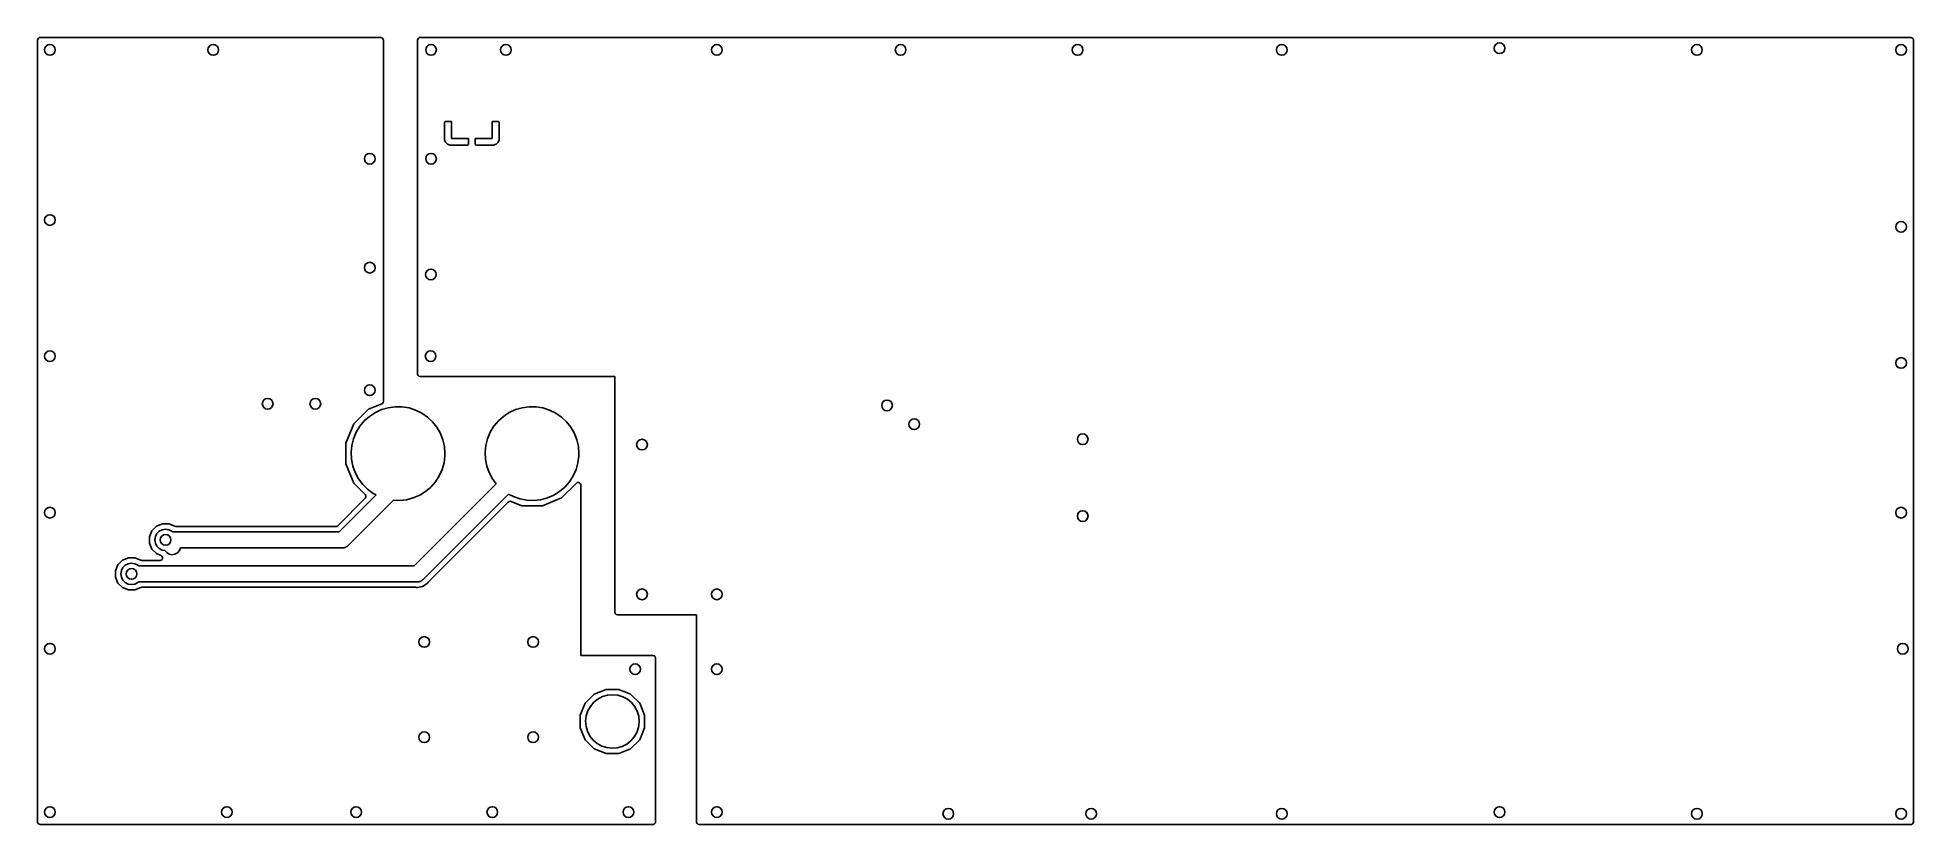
# Model space of a CAD drawing. Extents: x -0.18 to 2.58, y -0.98 to 0.18.
import ezdxf

# ---------------------------------------------------------------- set-up
doc = ezdxf.new("R2010")
doc.units = 0
doc.header["$MEASUREMENT"] = 0
doc.layers.add('BLACK', color=7, linetype='CONTINUOUS')

msp = doc.modelspace()

# ---------------------------------------------------------------- linework, layer by layer
at = {"layer": 'BLACK', "linetype": 'CONTINUOUS'}
for p, q in [((-0.1782, 0.1743), (-0.1778, 0.176)), ((-0.1782, -0.9743), (-0.1782, 0.1743)), ((-0.1778, 0.176), (-0.1767, 0.1773)), ((-0.1767, 0.1773), (-0.1751, 0.1781)), ((-0.1751, 0.1781), (-0.1743, 0.1782)), ((-0.1743, 0.1782), (0.3261, 0.1782)), ((0.3261, 0.1782), (0.3278, 0.1778)), ((0.3278, 0.1778), (0.3291, 0.1767)), ((0.3291, 0.1767), (0.3299, 0.1751)), ((0.3299, 0.1751), (0.33, 0.1743)), ((0.33, 0.1743), (0.33, -0.3564)), ((0.38, 0.1743), (0.3804, 0.176)), ((0.38, -0.3161), (0.38, 0.1743)), ((0.3804, 0.176), (0.3815, 0.1773)), ((0.3815, 0.1773), (0.3831, 0.1781)), ((0.3831, 0.1781), (0.3839, 0.1782)), ((0.3839, 0.1782), (2.5743, 0.1782)), ((2.5743, 0.1782), (2.576, 0.1778)), ((2.576, 0.1778), (2.5773, 0.1767)), ((2.5773, 0.1767), (2.5781, 0.1751)), ((2.5781, 0.1751), (2.5782, 0.1743)), ((2.5782, 0.1743), (2.5782, -0.9743)), ((0.4212, 0.055), (0.42, 0.0538)), ((0.42, 0.0538), (0.42, 0.028)), ((0.42, 0.028), (0.4215, 0.0243)), ((0.43, 0.055), (0.4212, 0.055)), ((0.43, 0.03), (0.43, 0.055)), ((0.455, 0.03), (0.43, 0.03)), ((0.455, 0.0212), (0.455, 0.03)), ((0.49, 0.03), (0.465, 0.03)), ((0.465, 0.03), (0.465, 0.0212)), ((0.4988, 0.055), (0.49, 0.055)), ((0.49, 0.055), (0.49, 0.03)), ((0.4985, 0.0243), (0.5, 0.028)), ((0.5, 0.0538), (0.4988, 0.055)), ((0.5, 0.028), (0.5, 0.0538)), ((0.4215, 0.0243), (0.4243, 0.0215)), ((0.4243, 0.0215), (0.428, 0.02)), ((0.428, 0.02), (0.4538, 0.02)), ((0.4538, 0.02), (0.455, 0.0212)), ((0.465, 0.0212), (0.4662, 0.02)), ((0.4662, 0.02), (0.492, 0.02)), ((0.492, 0.02), (0.4957, 0.0215)), ((0.4957, 0.0215), (0.4985, 0.0243)), ((0.3801, -0.3169), (0.38, -0.3161)), ((0.3809, -0.3185), (0.3801, -0.3169)), ((0.3822, -0.3196), (0.3809, -0.3185)), ((0.3839, -0.32), (0.3822, -0.3196)), ((0.6696, -0.32), (0.3839, -0.32)), ((0.6699, -0.3201), (0.6696, -0.32)), ((0.67, -0.3204), (0.6699, -0.3201)), ((0.67, -0.6661), (0.67, -0.3204)), ((0.3296, -0.3581), (0.3285, -0.3594)), ((0.33, -0.3564), (0.3296, -0.3581)), ((0.3081, -0.3681), (0.2865, -0.3897)), ((0.2955, -0.3931), (0.302, -0.3853)), ((0.302, -0.3853), (0.3096, -0.3785)), ((0.3276, -0.36), (0.3081, -0.3681)), ((0.3096, -0.3785), (0.3182, -0.3729)), ((0.3182, -0.3729), (0.3274, -0.3686)), ((0.3274, -0.3686), (0.3372, -0.3658)), ((0.3285, -0.3594), (0.3276, -0.36)), ((0.3372, -0.3658), (0.3474, -0.3644)), ((0.3474, -0.3644), (0.3576, -0.3645)), ((0.3576, -0.3645), (0.3677, -0.3662)), ((0.3677, -0.3662), (0.3774, -0.3693)), ((0.3774, -0.3693), (0.3865, -0.3738)), ((0.3865, -0.3738), (0.3949, -0.3796)), ((0.3949, -0.3796), (0.4024, -0.3866)), ((0.4923, -0.3931), (0.4989, -0.3853)), ((0.4989, -0.3853), (0.5065, -0.3785)), ((0.5065, -0.3785), (0.515, -0.3729)), ((0.515, -0.3729), (0.5243, -0.3686)), ((0.5243, -0.3686), (0.5341, -0.3658)), ((0.5341, -0.3658), (0.5442, -0.3644)), ((0.5442, -0.3644), (0.5544, -0.3645)), ((0.5544, -0.3645), (0.5645, -0.3662)), ((0.5645, -0.3662), (0.5742, -0.3693)), ((0.5742, -0.3693), (0.5834, -0.3738)), ((0.5834, -0.3738), (0.5918, -0.3796)), ((0.5918, -0.3796), (0.5992, -0.3866)), ((0.2865, -0.3897), (0.2748, -0.4179)), ((0.2837, -0.4212), (0.2862, -0.4113)), ((0.2862, -0.4113), (0.2902, -0.4019)), ((0.2902, -0.4019), (0.2955, -0.3931)), ((0.4024, -0.3866), (0.4087, -0.3946)), ((0.4087, -0.3946), (0.4138, -0.4035)), ((0.4138, -0.4035), (0.4175, -0.413)), ((0.4175, -0.413), (0.4197, -0.423)), ((0.4806, -0.4212), (0.4831, -0.4113)), ((0.4831, -0.4113), (0.487, -0.4019)), ((0.487, -0.4019), (0.4923, -0.3931)), ((0.5992, -0.3866), (0.6055, -0.3946)), ((0.6055, -0.3946), (0.6106, -0.4035)), ((0.6106, -0.4035), (0.6143, -0.413)), ((0.6143, -0.413), (0.6166, -0.423)), ((0.2748, -0.4179), (0.2748, -0.4484)), ((0.2827, -0.4313), (0.2837, -0.4212)), ((0.2832, -0.4415), (0.2827, -0.4313)), ((0.4204, -0.4368), (0.4191, -0.4469)), ((0.4197, -0.423), (0.4205, -0.4331)), ((0.4205, -0.4331), (0.4204, -0.4368)), ((0.4796, -0.4313), (0.4806, -0.4212)), ((0.48, -0.4415), (0.4796, -0.4313)), ((0.6172, -0.4368), (0.6159, -0.4469)), ((0.6166, -0.423), (0.6173, -0.4331)), ((0.6173, -0.4331), (0.6172, -0.4368)), ((0.2748, -0.4484), (0.2865, -0.4766)), ((0.2852, -0.4516), (0.2832, -0.4415)), ((0.2886, -0.4612), (0.2852, -0.4516)), ((0.2935, -0.4702), (0.2886, -0.4612)), ((0.4121, -0.466), (0.4066, -0.4746)), ((0.4163, -0.4567), (0.4121, -0.466)), ((0.4191, -0.4469), (0.4163, -0.4567)), ((0.482, -0.4516), (0.48, -0.4415)), ((0.4855, -0.4612), (0.482, -0.4516)), ((0.4903, -0.4702), (0.4855, -0.4612)), ((0.609, -0.466), (0.6034, -0.4746)), ((0.6132, -0.4567), (0.609, -0.466)), ((0.6159, -0.4469), (0.6132, -0.4567)), ((0.2651, -0.5482), (0.3194, -0.4939)), ((0.2865, -0.4766), (0.3032, -0.4934)), ((0.2996, -0.4784), (0.2935, -0.4702)), ((0.3068, -0.4855), (0.2996, -0.4784)), ((0.3032, -0.4934), (0.3042, -0.4949)), ((0.3042, -0.4949), (0.3044, -0.4966)), ((0.3151, -0.4916), (0.3068, -0.4855)), ((0.3194, -0.4939), (0.3151, -0.4916)), ((0.3834, -0.4943), (0.374, -0.4983)), ((0.3751, -0.5982), (0.4958, -0.4775)), ((0.3921, -0.4889), (0.3834, -0.4943)), ((0.514, -0.4927), (0.3884, -0.6184)), ((0.3999, -0.4823), (0.3921, -0.4889)), ((0.4066, -0.4746), (0.3999, -0.4823)), ((0.4958, -0.4775), (0.4903, -0.4702)), ((0.521, -0.4963), (0.514, -0.4927)), ((0.5802, -0.4943), (0.5709, -0.4983)), ((0.5889, -0.4889), (0.5802, -0.4943)), ((0.5967, -0.4823), (0.5889, -0.4889)), ((0.5919, -0.4982), (0.6133, -0.4769)), ((0.6034, -0.4746), (0.5967, -0.4823)), ((0.6133, -0.4769), (0.6148, -0.4759)), ((0.6148, -0.4759), (0.6165, -0.4757)), ((0.6165, -0.4757), (0.6182, -0.4763)), ((0.6182, -0.4763), (0.6194, -0.4776)), ((0.6194, -0.4776), (0.62, -0.4792)), ((0.62, -0.4792), (0.62, -0.4797)), ((0.62, -0.4797), (0.62, -0.7296)), ((0.3032, -0.4989), (0.263, -0.5392)), ((0.345, -0.5017), (0.2784, -0.5684)), ((0.3038, -0.4982), (0.3032, -0.4989)), ((0.3044, -0.4966), (0.3038, -0.4982)), ((0.354, -0.502), (0.345, -0.5017)), ((0.3641, -0.5009), (0.354, -0.502)), ((0.374, -0.4983), (0.3641, -0.5009)), ((0.3956, -0.6223), (0.5134, -0.5044)), ((0.5134, -0.5044), (0.5149, -0.5035)), ((0.5149, -0.5035), (0.5167, -0.5033)), ((0.5167, -0.5033), (0.5177, -0.5035)), ((0.5177, -0.5035), (0.5332, -0.5099)), ((0.5306, -0.4997), (0.521, -0.4963)), ((0.5406, -0.5016), (0.5306, -0.4997)), ((0.5332, -0.5099), (0.5637, -0.5099)), ((0.5508, -0.502), (0.5406, -0.5016)), ((0.561, -0.5009), (0.5508, -0.502)), ((0.5709, -0.4983), (0.561, -0.5009)), ((0.5637, -0.5099), (0.5919, -0.4982)), ((-0.01, -0.5466), (-0.0136, -0.5553)), ((-0.0034, -0.54), (-0.01, -0.5466)), ((-0.005, -0.5551), (-0.0027, -0.5507)), ((0.0053, -0.5364), (-0.0034, -0.54)), ((-0.0027, -0.5507), (0.0007, -0.5473)), ((0.0007, -0.5473), (0.0051, -0.545)), ((0.0051, -0.545), (0.01, -0.5443)), ((0.0147, -0.5364), (0.0053, -0.5364)), ((0.01, -0.5443), (0.0149, -0.545)), ((0.0235, -0.54), (0.0147, -0.5364)), ((0.0149, -0.545), (0.0193, -0.5473)), ((0.0193, -0.5473), (0.0202, -0.5482)), ((0.0202, -0.5482), (0.2651, -0.5482)), ((0.025, -0.5403), (0.0235, -0.54)), ((0.2602, -0.5403), (0.025, -0.5403)), ((0.2615, -0.5401), (0.2602, -0.5403)), ((0.263, -0.5392), (0.2615, -0.5401)), ((-0.0136, -0.5553), (-0.0136, -0.5647)), ((-0.0136, -0.5647), (-0.01, -0.5734)), ((-0.01, -0.5734), (-0.0034, -0.58)), ((-0.0057, -0.56), (-0.005, -0.5551)), ((-0.005, -0.5649), (-0.0057, -0.56)), ((-0.0027, -0.5693), (-0.005, -0.5649)), ((0.0007, -0.5727), (-0.0027, -0.5693)), ((0.0051, -0.575), (0.0007, -0.5727)), ((0.0089, -0.5756), (0.0051, -0.575)), ((0.0116, -0.5784), (0.0089, -0.5756)), ((0.0152, -0.5808), (0.0116, -0.5784)), ((0.0303, -0.5758), (0.0275, -0.5791)), ((0.0317, -0.5718), (0.0303, -0.5758)), ((0.27, -0.5718), (0.0317, -0.5718)), ((0.2713, -0.5716), (0.27, -0.5718)), ((0.2726, -0.5715), (0.2713, -0.5716)), ((0.2734, -0.5712), (0.2726, -0.5715)), ((0.2743, -0.571), (0.2734, -0.5712)), ((0.2754, -0.5703), (0.2743, -0.571)), ((0.2766, -0.5698), (0.2754, -0.5703)), ((0.2777, -0.5689), (0.2766, -0.5698)), ((0.2779, -0.5687), (0.2777, -0.5689)), ((0.278, -0.5686), (0.2779, -0.5687)), ((0.2784, -0.5684), (0.278, -0.5686)), ((-0.06, -0.5966), (-0.0636, -0.6053)), ((-0.0636, -0.6053), (-0.0636, -0.6147)), ((-0.0534, -0.59), (-0.06, -0.5966)), ((-0.0557, -0.61), (-0.055, -0.6051)), ((-0.055, -0.6051), (-0.0527, -0.6007)), ((-0.0447, -0.5864), (-0.0534, -0.59)), ((-0.0527, -0.6007), (-0.0493, -0.5973)), ((-0.0493, -0.5973), (-0.0449, -0.595)), ((-0.0449, -0.595), (-0.04, -0.5943)), ((-0.0353, -0.5864), (-0.0447, -0.5864)), ((-0.04, -0.5943), (-0.0351, -0.595)), ((-0.0265, -0.59), (-0.0353, -0.5864)), ((-0.0351, -0.595), (-0.0307, -0.5973)), ((-0.0307, -0.5973), (-0.0298, -0.5982)), ((-0.0298, -0.5982), (0.3751, -0.5982)), ((-0.025, -0.5903), (-0.0265, -0.59)), ((0.0017, -0.5903), (-0.025, -0.5903)), ((-0.0034, -0.58), (0.0032, -0.5827)), ((0.0019, -0.5903), (0.0017, -0.5903)), ((0.0036, -0.5898), (0.0019, -0.5903)), ((0.0032, -0.5827), (0.0046, -0.5838)), ((0.0049, -0.5887), (0.0036, -0.5898)), ((0.0046, -0.5838), (0.0054, -0.5853)), ((0.0055, -0.587), (0.0049, -0.5887)), ((0.0054, -0.5853), (0.0055, -0.587)), ((0.0194, -0.5818), (0.0152, -0.5808)), ((0.0237, -0.5812), (0.0194, -0.5818)), ((0.0275, -0.5791), (0.0237, -0.5812)), ((-0.0636, -0.6147), (-0.06, -0.6234)), ((-0.06, -0.6234), (-0.0534, -0.63)), ((-0.055, -0.6149), (-0.0557, -0.61)), ((-0.0527, -0.6193), (-0.055, -0.6149)), ((-0.0534, -0.63), (-0.0447, -0.6336)), ((-0.0493, -0.6227), (-0.0527, -0.6193)), ((-0.0449, -0.625), (-0.0493, -0.6227)), ((-0.04, -0.6257), (-0.0449, -0.625)), ((-0.0447, -0.6336), (-0.0353, -0.6336)), ((-0.0351, -0.625), (-0.04, -0.6257)), ((-0.0353, -0.6336), (-0.0265, -0.63)), ((-0.0307, -0.6227), (-0.0351, -0.625)), ((-0.0298, -0.6218), (-0.0307, -0.6227)), ((0.38, -0.6218), (-0.0298, -0.6218)), ((-0.0265, -0.63), (-0.025, -0.6297)), ((-0.025, -0.6297), (0.3777, -0.6297)), ((0.3777, -0.6297), (0.3784, -0.6298)), ((0.3784, -0.6298), (0.38, -0.6301)), ((0.3813, -0.6216), (0.38, -0.6218)), ((0.38, -0.6301), (0.3877, -0.6285)), ((0.3826, -0.6215), (0.3813, -0.6216)), ((0.3834, -0.6212), (0.3826, -0.6215)), ((0.3843, -0.621), (0.3834, -0.6212)), ((0.3854, -0.6203), (0.3843, -0.621)), ((0.3866, -0.6198), (0.3854, -0.6203)), ((0.3877, -0.6189), (0.3866, -0.6198)), ((0.3879, -0.6188), (0.3877, -0.6189)), ((0.3877, -0.6285), (0.3942, -0.6242)), ((0.388, -0.6186), (0.3879, -0.6188)), ((0.3884, -0.6184), (0.388, -0.6186)), ((0.3942, -0.6242), (0.3951, -0.6229)), ((0.3951, -0.6229), (0.3956, -0.6223)), ((0.6701, -0.6669), (0.67, -0.6661)), ((0.6709, -0.6685), (0.6701, -0.6669)), ((0.6722, -0.6696), (0.6709, -0.6685)), ((0.6739, -0.67), (0.6722, -0.6696)), ((0.7896, -0.67), (0.6739, -0.67)), ((0.7899, -0.6701), (0.7896, -0.67)), ((0.79, -0.6704), (0.7899, -0.6701)), ((0.79, -0.9743), (0.79, -0.6704)), ((0.62, -0.7296), (0.6201, -0.7299)), ((0.6201, -0.7299), (0.6204, -0.73)), ((0.6204, -0.73), (0.7261, -0.73)), ((0.7261, -0.73), (0.7278, -0.7304)), ((0.7278, -0.7304), (0.7291, -0.7315)), ((0.7291, -0.7315), (0.7299, -0.7331)), ((0.7299, -0.7331), (0.73, -0.7339)), ((0.73, -0.7339), (0.73, -0.9743)), ((0.6398, -0.7868), (0.6265, -0.8001)), ((0.6341, -0.8046), (0.639, -0.7987)), ((0.639, -0.7987), (0.645, -0.7939)), ((0.6571, -0.7796), (0.6398, -0.7868)), ((0.645, -0.7939), (0.6518, -0.7903)), ((0.6518, -0.7903), (0.6592, -0.7882)), ((0.6759, -0.7796), (0.6571, -0.7796)), ((0.6592, -0.7882), (0.6668, -0.7875)), ((0.6668, -0.7875), (0.6745, -0.7883)), ((0.6745, -0.7883), (0.6818, -0.7906)), ((0.6933, -0.7868), (0.6759, -0.7796)), ((0.6818, -0.7906), (0.6886, -0.7942)), ((0.6886, -0.7942), (0.6945, -0.7991)), ((0.7066, -0.8001), (0.6933, -0.7868)), ((0.6945, -0.7991), (0.6993, -0.8051)), ((0.6265, -0.8001), (0.6193, -0.8175)), ((0.6193, -0.8175), (0.6193, -0.8362)), ((0.6272, -0.8263), (0.628, -0.8187)), ((0.6278, -0.834), (0.6272, -0.8263)), ((0.628, -0.8187), (0.6303, -0.8113)), ((0.6303, -0.8113), (0.6341, -0.8046)), ((0.6993, -0.8051), (0.7029, -0.8118)), ((0.7029, -0.8118), (0.7052, -0.8192)), ((0.7052, -0.8192), (0.7059, -0.8268)), ((0.7059, -0.8268), (0.7059, -0.8279)), ((0.7138, -0.8175), (0.7066, -0.8001)), ((0.7138, -0.8362), (0.7138, -0.8175)), ((0.6193, -0.8362), (0.6265, -0.8536)), ((0.6265, -0.8536), (0.6398, -0.8669)), ((0.6299, -0.8413), (0.6278, -0.834)), ((0.6334, -0.8482), (0.6299, -0.8413)), ((0.6382, -0.8542), (0.6334, -0.8482)), ((0.6441, -0.8592), (0.6382, -0.8542)), ((0.6933, -0.8669), (0.7066, -0.8536)), ((0.6987, -0.8495), (0.6937, -0.8554)), ((0.7025, -0.8429), (0.6987, -0.8495)), ((0.7049, -0.8356), (0.7025, -0.8429)), ((0.7059, -0.8279), (0.7049, -0.8356)), ((0.7066, -0.8536), (0.7138, -0.8362)), ((0.6398, -0.8669), (0.6571, -0.8741)), ((0.6508, -0.8629), (0.6441, -0.8592)), ((0.6581, -0.8653), (0.6508, -0.8629)), ((0.6571, -0.8741), (0.6759, -0.8741)), ((0.6657, -0.8662), (0.6581, -0.8653)), ((0.6734, -0.8656), (0.6657, -0.8662)), ((0.6808, -0.8636), (0.6734, -0.8656)), ((0.6759, -0.8741), (0.6933, -0.8669)), ((0.6876, -0.8601), (0.6808, -0.8636)), ((0.6937, -0.8554), (0.6876, -0.8601)), ((-0.1781, -0.9751), (-0.1782, -0.9743)), ((-0.1773, -0.9767), (-0.1781, -0.9751)), ((-0.176, -0.9778), (-0.1773, -0.9767)), ((-0.1743, -0.9782), (-0.176, -0.9778)), ((0.7261, -0.9782), (-0.1743, -0.9782)), ((0.7269, -0.9781), (0.7261, -0.9782)), ((0.7285, -0.9773), (0.7269, -0.9781)), ((0.7296, -0.976), (0.7285, -0.9773)), ((0.73, -0.9743), (0.7296, -0.976)), ((0.7901, -0.9751), (0.79, -0.9743)), ((0.7909, -0.9767), (0.7901, -0.9751)), ((0.7922, -0.9778), (0.7909, -0.9767)), ((0.7939, -0.9782), (0.7922, -0.9778)), ((2.5743, -0.9782), (0.7939, -0.9782)), ((2.5751, -0.9781), (2.5743, -0.9782)), ((2.5767, -0.9773), (2.5751, -0.9781)), ((2.5778, -0.976), (2.5767, -0.9773)), ((2.5782, -0.9743), (2.5778, -0.976))]:
    msp.add_line(p, q, dxfattribs=at)
at = {"layer": 'BLACK'}
for centre in [(-0.16, 0.16), (0.08, 0.16), (0.4, 0.16), (0.51, 0.16), (0.82, 0.16), (1.09, 0.16), (1.35, 0.16), (1.65, 0.16), (1.97, 0.1624), (2.26, 0.16), (2.56, 0.16), (0.31, 0), (0.4, 0), (-0.16, -0.09), (2.56, -0.1), (0.31, -0.16), (0.3998, -0.17), (-0.16, -0.29), (0.3994, -0.29), (2.56, -0.3), (0.16, -0.36), (0.23, -0.36), (0.31, -0.34), (1.07, -0.3624), (1.11, -0.39), (0.71, -0.42), (1.3575, -0.4121), (-0.16, -0.52), (1.3575, -0.525), (2.56, -0.52), (0.01, -0.56), (-0.04, -0.61), (0.71, -0.64), (0.82, -0.64), (-0.16, -0.72), (0.39, -0.71), (0.55, -0.71), (2.5624, -0.72), (0.7, -0.75), (0.82, -0.75), (0.39, -0.85), (0.55, -0.85), (-0.16, -0.96), (0.1, -0.96), (0.29, -0.96), (0.49, -0.96), (0.69, -0.96), (0.82, -0.96), (1.16, -0.9624), (1.37, -0.9624), (1.65, -0.9624), (1.97, -0.96), (2.26, -0.9624), (2.56, -0.9624)]:
    msp.add_circle(centre, 0.00787, dxfattribs=at)

doc.saveas('drawing.dxf')
